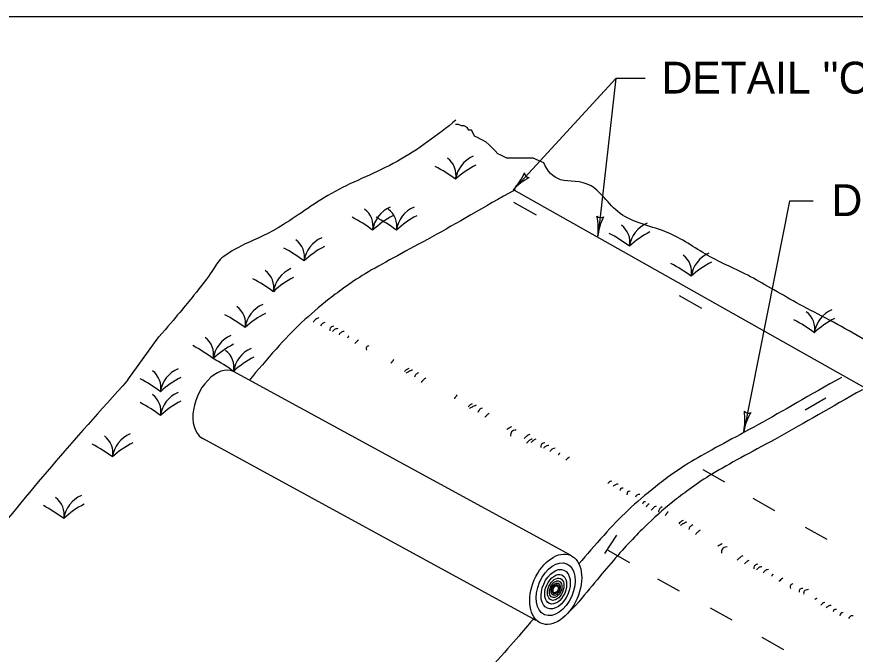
# Model space of a CAD drawing. Extents: x 1.4 to 45.4, y -2.3 to 24.4.
# Drawn here: x 9.63 to 16.39, y 19.29 to 24.43 of the extents above; entities that cross this region are included whole.
import ezdxf

# ---------------------------------------------------------------- set-up
doc = ezdxf.new("R2010")
doc.units = 0
for name, color, linetype in [('Level 1', 7, 'Continuous'), ('Level 16', 7, 'Continuous'), ('Level 18', 7, 'Continuous')]:
    doc.layers.add(name, color=color, linetype=linetype)

msp = doc.modelspace()

# ---------------------------------------------------------------- linework, layer by layer
at = {"layer": 'Level 1'}
for p, q in [((14.4568, 23.9337), (13.6305, 23.0369)), ((14.4568, 23.9337), (14.3146, 22.6765)), ((14.6924, 23.9337), (14.4568, 23.9337)), ((15.8558, 22.9461), (15.4876, 21.089)), ((16.0472, 22.9461), (15.8558, 22.9461))]:
    msp.add_line(p, q, dxfattribs=at)
msp.add_lwpolyline([(1.3556, -2.2674), (45.3559, -2.2674), (45.3559, 24.4328), (1.3556, 24.4328)], close=True, dxfattribs=at)
for centre, radius, start, end in [((13.0007, 23.1557), 0.1681, 348.46333, 53.88758), ((13.4011, 23.0891), 0.238, 113.1649, 172.02683), ((12.3341, 21.9914), 1.4035, 53.67487, 61.60536), ((13.6384, 22.6213), 0.6888, 116.66465, 133.36453), ((13.2617, 23.3767), 0.5014, 317.34039, 336.00917), ((13.9992, 22.6972), 0.5014, 118.68754, 137.33427), ((13.7597, 23.1771), 0.0401, 186.11498, 268.23168), ((13.2617, 23.3767), 0.5014, 317.32816, 317.34039), ((12.3317, 22.7457), 0.1681, 348.46333, 53.88758), ((12.732, 22.6791), 0.238, 113.1649, 172.02683), ((12.5231, 22.7457), 0.1681, 348.46333, 53.88758), ((12.9235, 22.6791), 0.238, 113.1649, 172.02683), ((11.665, 21.5813), 1.4035, 53.67487, 61.60536), ((12.9694, 22.2113), 0.6888, 116.66465, 133.36453), ((11.8565, 21.5813), 1.4035, 53.67487, 61.60536), ((13.1608, 22.2113), 0.6888, 116.66465, 133.36453), ((14.3347, 22.8525), 0.0401, 221.83192, 303.94862), ((13.8138, 22.7238), 0.5014, 353.05732, 11.72611), ((14.8093, 22.6026), 0.5014, 154.40448, 173.05121), ((14.4023, 22.6157), 0.1681, 348.46333, 53.88758), ((14.8027, 22.549), 0.238, 113.1649, 172.02683), ((12.1794, 22.4308), 0.238, 113.1649, 172.02683), ((13.8138, 22.7238), 0.5014, 353.0451, 353.05732), ((13.7356, 21.4513), 1.4035, 53.67487, 61.60536), ((15.04, 22.0813), 0.6888, 116.66465, 133.36453), ((11.779, 22.4974), 0.1681, 348.46333, 53.88758), ((12.4167, 21.963), 0.6888, 116.66465, 133.36453), ((11.1124, 21.3331), 1.4035, 53.67487, 61.60536), ((14.9001, 22.3733), 0.1681, 348.46333, 53.88758), ((15.3005, 22.3067), 0.238, 113.1649, 172.02683), ((14.2335, 21.209), 1.4035, 53.67487, 61.60536), ((15.5378, 21.8389), 0.6888, 116.66465, 133.36453), ((11.531, 22.2492), 0.1681, 348.46333, 53.88758), ((11.9313, 22.1826), 0.238, 113.1649, 172.02683), ((10.8643, 21.0848), 1.4035, 53.67487, 61.60536), ((12.1687, 21.7148), 0.6888, 116.66465, 133.36453), ((11.704, 21.8929), 0.238, 113.1649, 172.02683), ((11.3036, 21.9595), 0.1681, 348.46333, 53.88758), ((11.9413, 21.4251), 0.6888, 116.66465, 133.36453), ((15.8923, 21.9182), 0.1681, 348.46333, 53.88758), ((16.2926, 21.8515), 0.238, 113.1649, 172.02683), ((10.637, 20.7952), 1.4035, 53.67487, 61.60536), ((15.2256, 20.7538), 1.4035, 53.67487, 61.60536), ((16.5299, 21.3838), 0.6888, 116.66465, 133.36453), ((11.0468, 21.7097), 0.1681, 348.46333, 53.88758), ((11.4471, 21.6431), 0.238, 113.1649, 172.02683), ((10.3801, 20.5454), 1.4035, 53.67487, 61.60536), ((11.6844, 21.1753), 0.6888, 116.66465, 133.36453), ((11.2107, 21.6059), 0.1681, 348.46333, 53.88758), ((11.6111, 21.5392), 0.238, 113.1649, 172.02683), ((10.5441, 20.4415), 1.4035, 53.67487, 61.60536), ((11.8484, 21.0715), 0.6888, 116.66465, 133.36453), ((10.6215, 21.4424), 0.1681, 348.46333, 53.88758), ((11.0219, 21.3757), 0.238, 113.1649, 172.02683), ((9.9549, 20.278), 1.4035, 53.67487, 61.60536), ((11.2592, 20.908), 0.6888, 116.66465, 133.36453), ((10.6215, 21.2509), 0.1681, 348.46333, 53.88758), ((11.0219, 21.1843), 0.238, 113.1649, 172.02683), ((9.9549, 20.0866), 1.4035, 53.67487, 61.60536), ((11.2592, 20.7165), 0.6888, 116.66465, 133.36453), ((14.9958, 21.1865), 0.5014, 348.78704, 7.45583), ((15.9795, 20.9915), 0.5014, 150.1342, 168.78093), ((15.5247, 21.276), 0.0401, 217.56164, 299.67834), ((14.9958, 21.1865), 0.5014, 348.77482, 348.78704), ((10.2344, 20.9161), 0.1681, 348.46333, 53.88758), ((10.6347, 20.8495), 0.238, 113.1649, 172.02683), ((9.5677, 19.7518), 1.4035, 53.67487, 61.60536), ((10.8721, 20.3817), 0.6888, 116.66465, 133.36453), ((9.8417, 20.4196), 0.1681, 348.46333, 53.88758), ((10.242, 20.353), 0.238, 113.1649, 172.02683), ((9.175, 19.2553), 1.4035, 53.67487, 61.60536), ((10.4793, 19.8852), 0.6888, 116.66465, 133.36453)]:
    msp.add_arc(centre, radius, start, end, dxfattribs=at)
at = {"layer": 'Level 16'}
for p, q in [((18.9778, 20.0228), (13.6305, 23.0369)), ((13.8176, 22.8318), (13.6355, 22.9346)), ((15.1495, 22.081), (14.9706, 22.1819)), ((14.091, 20.0891), (11.3754, 21.5722)), ((16.1488, 21.3578), (15.9833, 21.2596)), ((13.8143, 19.5639), (11.0987, 21.047)), ((15.3363, 20.6793), (15.1617, 20.7776)), ((15.7382, 20.4491), (15.5637, 20.5474)), ((16.1611, 20.2161), (15.9865, 20.3144)), ((14.4629, 20.253), (14.3653, 20.1042)), ((14.5685, 20.0291), (14.394, 20.1274)), ((14.9705, 19.7989), (14.7959, 19.8972)), ((15.3933, 19.5659), (15.2188, 19.6642)), ((15.8114, 19.3281), (15.6369, 19.4265))]:
    msp.add_line(p, q, dxfattribs=at)
for points, degree in [([(13.1675, 23.5984), (13.0238, 23.4816), (12.6993, 23.2357), (12.1747, 23.0451), (11.7623, 22.7261), (11.4502, 22.5979), (11.2551, 22.4825), (11.2193, 22.3967), (11.0645, 22.1958), (10.9126, 22.0125), (10.7733, 21.8504)], 3), ([(20.8609, 19.3013), (20.7928, 19.3479), (20.6145, 19.4656), (20.3446, 19.6676), (19.9217, 19.8444), (19.3552, 20.1749), (18.8252, 20.5405), (18.2577, 20.7465), (17.8921, 20.969), (17.5083, 21.3238), (16.9378, 21.4888), (16.4375, 21.8641), (15.9185, 22.1117), (15.5377, 22.3523), (15.1902, 22.4934), (14.8875, 22.7211), (14.4761, 22.7867), (14.2715, 23.1343), (13.9827, 23.0839), (13.9069, 23.1893), (13.8762, 23.2555)], 3), ([(13.645, 23.038), (13.3889, 22.8945), (12.9569, 22.6394), (12.4202, 22.3653), (12.1349, 22.1511), (11.9211, 21.9706), (11.7231, 21.762), (11.5684, 21.581), (11.5008, 21.5002)], 3), ([(12.063, 22.0061), (12.0532, 22.002), (12.0361, 21.9921), (12.0225, 21.9776), (12.0167, 21.9697)], 3), ([(12.1111, 21.968), (12.1007, 21.9638), (12.088, 21.9557), (12.0782, 21.9442), (12.0755, 21.9404)], 3), ([(12.1841, 21.9386), (12.1655, 21.9346), (12.1511, 21.9238), (12.1511, 21.9057), (12.152, 21.9007)], 3), ([(12.2162, 21.9179), (12.2042, 21.9172), (12.1883, 21.9118), (12.1769, 21.8993), (12.1734, 21.8937)], 3), ([(12.2678, 21.8954), (12.2534, 21.8939), (12.2371, 21.8865), (12.2275, 21.8715), (12.2252, 21.8661)], 3), ([(12.3035, 21.8575), (12.2928, 21.8419)], 1), ([(12.3836, 21.8247), (12.3774, 21.8204), (12.3669, 21.8122), (12.3573, 21.803), (12.3533, 21.7987)], 3), ([(12.4655, 21.7797), (12.4528, 21.7752), (12.4413, 21.765), (12.4444, 21.75), (12.4477, 21.7434)], 3), ([(12.6666, 21.669), (12.6435, 21.6379)], 1), ([(12.7877, 21.5964), (12.7789, 21.5931), (12.7666, 21.5858), (12.7571, 21.575), (12.7539, 21.5705)], 3), ([(12.8184, 21.5843), (12.8035, 21.5788), (12.7861, 21.5703), (12.7697, 21.5598), (12.7668, 21.5578)], 3), ([(10.5234, 21.5044), (10.2976, 21.2516), (9.898, 20.809), (9.3524, 20.132), (8.8475, 19.5298), (8.4926, 19.0142), (8.2003, 18.7791), (8.1344, 18.6414), (8.0117, 18.6125), (7.7193, 18.2735), (7.2016, 18.0564), (6.6101, 17.8696), (6.4921, 17.5989), (6.2337, 17.5848), (6.2054, 17.5483)], 3), ([(12.8669, 21.5608), (12.8546, 21.5564), (12.8413, 21.5464), (12.8348, 21.5309), (12.8336, 21.5254)], 3), ([(12.9246, 21.5195), (12.9181, 21.5151), (12.905, 21.5044), (12.8936, 21.4918), (12.8882, 21.4843)], 3), ([(16.2752, 21.5241), (16.0191, 21.3806), (15.5871, 21.1255), (15.0504, 20.8513), (14.7652, 20.6372), (14.5513, 20.4567), (14.3641, 20.2594), (14.2189, 20.0908), (14.161, 20.022)], 3), ([(13.1778, 21.3841), (13.1547, 21.353)], 1), ([(16.4452, 21.4251), (16.1891, 21.2816), (15.7571, 21.0265), (15.2204, 20.7524), (14.9351, 20.5382), (14.7212, 20.3577), (14.4633, 20.0858), (14.2568, 19.8347), (14.1347, 19.686)], 3), ([(13.2989, 21.3115), (13.2901, 21.3082), (13.2778, 21.3009), (13.2683, 21.2902), (13.2651, 21.2857)], 3), ([(13.3296, 21.2995), (13.3147, 21.2939), (13.2973, 21.2854), (13.2809, 21.275), (13.278, 21.2729)], 3), ([(13.3781, 21.2759), (13.3658, 21.2716), (13.3525, 21.2615), (13.346, 21.246), (13.3448, 21.2406)], 3), ([(13.4358, 21.2347), (13.4293, 21.2302), (13.4162, 21.2195), (13.4048, 21.2069), (13.3994, 21.1994)], 3), ([(13.6149, 21.1258), (13.5784, 21.1051)], 1), ([(13.6543, 21.0993), (13.6352, 21.0981), (13.6121, 21.0877), (13.6074, 21.0628), (13.6088, 21.0492)], 3), ([(13.7629, 21.0638), (13.7531, 21.0597), (13.736, 21.0498), (13.7224, 21.0353), (13.7166, 21.0274)], 3), ([(13.7816, 21.0275), (13.7718, 21.0235), (13.7547, 21.0135), (13.7411, 20.9991), (13.7353, 20.9912)], 3), ([(13.811, 21.0257), (13.8006, 21.0216), (13.7879, 21.0134), (13.7781, 21.0019), (13.7754, 20.9981)], 3), ([(13.884, 20.9963), (13.8654, 20.9923), (13.851, 20.9815), (13.851, 20.9634), (13.8519, 20.9584)], 3), ([(13.916, 20.9756), (13.9041, 20.975), (13.8882, 20.9695), (13.8768, 20.957), (13.8733, 20.9514)], 3), ([(13.9677, 20.9531), (13.9532, 20.9517), (13.937, 20.9442), (13.9274, 20.9292), (13.925, 20.9239)], 3), ([(14.0034, 20.9152), (13.9927, 20.8996)], 1), ([(14.0834, 20.8824), (14.0772, 20.8781), (14.0668, 20.8699), (14.0571, 20.8607), (14.0532, 20.8564)], 3), ([(14.4236, 20.6871), (14.4142, 20.6857), (14.4019, 20.6803), (14.3939, 20.6695), (14.3916, 20.6647)], 3), ([(14.4753, 20.663), (14.4682, 20.663), (14.453, 20.6604), (14.4405, 20.6512), (14.4343, 20.6439)], 3), ([(14.5162, 20.6319), (14.5058, 20.6327), (14.4947, 20.6291), (14.4915, 20.6179), (14.4913, 20.6128)], 3), ([(14.5715, 20.606), (14.5628, 20.605), (14.5501, 20.5995), (14.5453, 20.5864), (14.5447, 20.5783)], 3), ([(14.6515, 20.58), (14.6394, 20.5807), (14.6247, 20.5762), (14.6162, 20.5632), (14.6141, 20.5576)], 3), ([(14.6961, 20.5213), (14.685, 20.521), (14.6751, 20.5163), (14.6729, 20.5056), (14.6729, 20.5023)], 3), ([(14.7245, 20.504), (14.7181, 20.5003), (14.7092, 20.4927), (14.7034, 20.4825), (14.7014, 20.4782)], 3), ([(14.7816, 20.4867), (14.7729, 20.4825), (14.7583, 20.4728), (14.747, 20.4593), (14.7424, 20.4522)], 3), ([(14.8314, 20.4799), (14.8197, 20.4751), (14.806, 20.4636), (14.8015, 20.4462), (14.8012, 20.4384)], 3), ([(14.8777, 20.4418), (14.8546, 20.4107)], 1), ([(14.9988, 20.3692), (14.99, 20.3659), (14.9777, 20.3587), (14.9682, 20.3479), (14.965, 20.3434)], 3), ([(15.0295, 20.3572), (15.0146, 20.3516), (14.9972, 20.3432), (14.9808, 20.3327), (14.9778, 20.3307)], 3), ([(15.078, 20.3337), (15.0657, 20.3293), (15.0523, 20.3192), (15.0459, 20.3037), (15.0446, 20.2983)], 3), ([(15.1357, 20.2924), (15.1292, 20.2879), (15.116, 20.2772), (15.1047, 20.2646), (15.0992, 20.2571)], 3), ([(15.3147, 20.1835), (15.2783, 20.1629)], 1), ([(15.3542, 20.157), (15.335, 20.1558), (15.3119, 20.1454), (15.3072, 20.1205), (15.3086, 20.107)], 3), ([(18.7914, 20.1065), (18.5353, 19.963), (18.1033, 19.7079), (17.5666, 19.4338), (17.2814, 19.2196), (17.0675, 19.0391), (16.7229, 18.676), (16.2394, 18.0539), (15.5441, 17.3091), (14.8991, 16.507), (14.3586, 15.8625), (13.9821, 15.4019), (13.5694, 15.1045), (13.0288, 14.7693), (12.5782, 14.4985), (12.3329, 14.3573)], 3), ([(15.4815, 20.0853), (15.4716, 20.0812), (15.4545, 20.0713), (15.441, 20.0568), (15.4352, 20.0489)], 3), ([(18.9531, 20.0093), (18.6971, 19.8658), (18.265, 19.6107), (17.7284, 19.3365), (17.4431, 19.1223), (17.2292, 18.9419), (16.8846, 18.5787), (16.4011, 17.9567), (15.7058, 17.2119), (15.0609, 16.4097), (14.5204, 15.7652), (14.1438, 15.3047), (13.7311, 15.0073), (13.1375, 14.6392), (12.6327, 14.3369), (12.3316, 14.1672)], 3), ([(15.5296, 20.0472), (15.5192, 20.043), (15.5065, 20.0349), (15.4966, 20.0234), (15.494, 20.0196)], 3), ([(15.6026, 20.0178), (15.584, 20.0137), (15.5695, 20.003), (15.5695, 19.9849), (15.5705, 19.9799)], 3), ([(15.6346, 19.9971), (15.6227, 19.9964), (15.6067, 19.991), (15.5954, 19.9785), (15.5919, 19.9729)], 3), ([(15.6863, 19.9746), (15.6718, 19.9731), (15.6556, 19.9657), (15.646, 19.9507), (15.6436, 19.9453)], 3), ([(15.722, 19.9367), (15.7113, 19.9211)], 1), ([(15.802, 19.9039), (15.7958, 19.8996), (15.7853, 19.8914), (15.7757, 19.8822), (15.7718, 19.8779)], 3), ([(18.9774, 19.8072), (18.743, 19.6749), (18.3311, 19.4333), (17.8162, 19.1702), (17.5309, 18.956), (17.317, 18.7756), (16.9725, 18.4124), (16.4889, 17.7903), (15.7936, 17.0456), (15.1487, 16.2434), (14.6082, 15.5989), (14.2316, 15.1383), (13.819, 14.841), (13.2253, 14.4729), (12.7205, 14.1706), (12.4194, 14.0009)], 3), ([(15.884, 19.8589), (15.8713, 19.8544), (15.8597, 19.8442), (15.8628, 19.8292), (15.8661, 19.8226)], 3), ([(15.9642, 19.8209), (15.9491, 19.821), (15.9348, 19.8149), (15.9329, 19.7996), (15.9338, 19.7932)], 3), ([(16.0104, 19.8123), (15.9903, 19.812), (15.9721, 19.8035), (15.9701, 19.7835), (15.9712, 19.776)], 3), ([(16.0781, 19.7414), (16.0602, 19.7329)], 1), ([(16.1422, 19.7086), (16.1328, 19.7072), (16.1205, 19.7018), (16.1125, 19.691), (16.1102, 19.6862)], 3), ([(16.1938, 19.6844), (16.1868, 19.6844), (16.1716, 19.6819), (16.1591, 19.6727), (16.1529, 19.6654)], 3), ([(16.2348, 19.6533), (16.2244, 19.6542), (16.2133, 19.6506), (16.2101, 19.6393), (16.2099, 19.6343)], 3), ([(16.29, 19.6275), (16.2814, 19.6265), (16.2687, 19.621), (16.2639, 19.6079), (16.2633, 19.5998)], 3), ([(16.3701, 19.6015), (16.358, 19.6021), (16.3433, 19.5977), (16.3348, 19.5847), (16.3327, 19.5791)], 3), ([(13.792, 19.576), (13.7695, 19.5491), (13.53, 19.2646), (13.0279, 18.7267), (12.3829, 17.9246), (11.8424, 17.28), (11.4659, 16.8195), (11.0532, 16.5221), (10.4596, 16.154), (9.9548, 15.8518), (9.6537, 15.682)], 3)]:
    msp.add_open_spline(points, degree=degree, dxfattribs=at)
at = {"layer": 'Level 18'}
for p, q in [((10.5234, 21.5044), (10.7733, 21.8504)), ((14.1347, 19.686), (14.0384, 19.5906))]:
    msp.add_line(p, q, dxfattribs=at)
msp.add_lwpolyline([(13.8762, 23.2555), (13.7902, 23.2923), (13.7666, 23.2923), (13.7429, 23.2923), (13.7193, 23.2923), (13.6957, 23.2923), (13.6721, 23.2923), (13.6484, 23.2923), (13.6248, 23.2923), (13.6012, 23.2923), (13.5776, 23.2923), (13.5776, 23.2923), (13.5303, 23.3159), (13.5067, 23.3277), (13.4831, 23.3514), (13.4595, 23.375), (13.4358, 23.3986), (13.4122, 23.4223), (13.3886, 23.4341), (13.365, 23.4459), (13.3413, 23.4578), (13.3177, 23.4696), (13.3059, 23.4932), (13.2941, 23.5169), (13.2705, 23.5169), (13.2587, 23.5405), (13.235, 23.5523), (13.2114, 23.5523), (13.1878, 23.5641), (13.1642, 23.5641), (13.1642, 23.5641)], dxfattribs=at)
msp.add_ellipse((11.2565, 21.2986), major_axis=(0.119, 0.2736), ratio=0.630173, start_param=0, end_param=3.141593, dxfattribs=at)
for major_axis in [(0.119, 0.2736), (0.0892, 0.2052), (0.0669, 0.1539), (0.0502, 0.1154), (0.0376, 0.0866), (0.0282, 0.0649), (0.0212, 0.0487), (0.0159, 0.0365), (0.0119, 0.0274)]:
    msp.add_ellipse((13.972, 19.8155), major_axis=major_axis, ratio=0.630173, dxfattribs=at)

# ---------------------------------------------------------------- texts
at = {"layer": 'Level 1'}
for s, p in [("DETAIL ''C''", (14.8258, 23.8136)), ("DETAIL ''B''", (16.1959, 22.8253))]:
    msp.add_text(s, height=0.25652, dxfattribs=at).set_placement(p)

doc.saveas('drawing.dxf')
